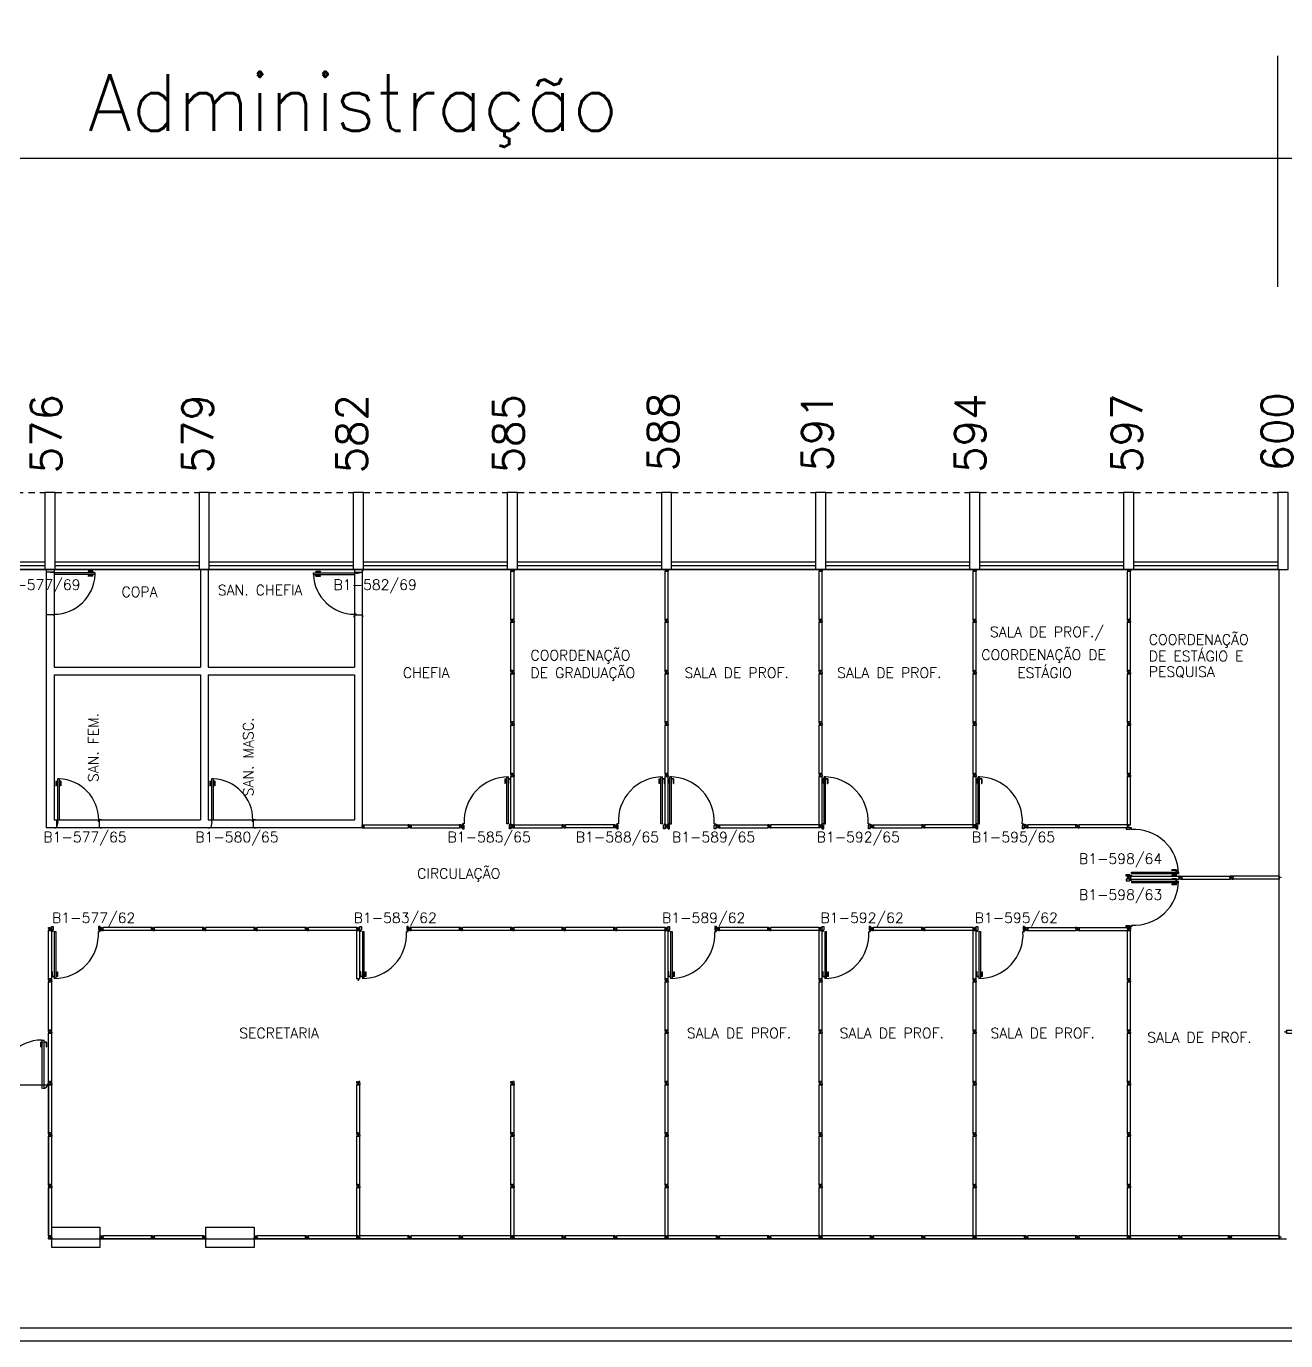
# Model space of a CAD drawing. Header units: millimetres. Extents: x 2308 to 2568, y 1142 to 1238.
# Drawn here: x 2432.07 to 2456.58, y 1211.99 to 1237.58 of the extents above; entities that cross this region are included whole.
import ezdxf

# ---------------------------------------------------------------- set-up
doc = ezdxf.new("R2010")
doc.units = ezdxf.units.MM
doc.linetypes.add('HIDDEN2', pattern=[0.1875, 0.125, -0.0625])
for name, color, linetype in [('ALV', 2, 'Continuous'), ('CENTRO_DE_CUSTO', 1, 'Continuous'), ('DIV', 2, 'Continuous'), ('ESQ', 1, 'Continuous'), ('ESTR', 3, 'Continuous'), ('MACANETA', 2, 'Continuous'), ('MARCO', 2, 'Continuous'), ('NOPILAR1', 2, 'Continuous'), ('PORTA', 2, 'Continuous'), ('PROJ', 1, 'HIDDEN2'), ('SOLEIRA', 1, 'Continuous'), ('TEXTO', 2, 'Continuous'), ('TEXTO-ENDEREÇO', 2, 'Continuous'), ('USO1', 2, 'Continuous')]:
    doc.layers.add(name, color=color, linetype=linetype)
doc.styles.add('1', font='romans.shx')
doc.styles.add('NOPILAR', font='simplex.shx', dxfattribs={"height": 0.6})
doc.styles.add('UNB-100', font='simplex.shx', dxfattribs={"height": 0.2})
doc.styles.add('UNB-100-1', font='simplex.shx', dxfattribs={"height": 0.2})
doc.dimstyles.new('1-600', dxfattribs={"dimtxt": 1.1, "dimasz": 2.5, "dimexe": 2, "dimexo": 4, "dimgap": 0.2, "dimtad": 1, "dimdec": 0, "dimzin": 4, "dimdsep": 46, "dimlunit": 6, "dimtxsty": '1', "dimblk1": 'NONE', "dimblk2": 'NONE', "dimsah": 1, "dimcen": 0, "dimclrd": 2, "dimclre": 2, "dimclrt": 2, "dimadec": 0, "dimazin": 0, "dimtfac": 1, "dimtdec": 0, "dimtmove": 2, "dimatfit": 3, "dimldrblk": 'NONE', "dimfxl": 1, "dimtolj": 1, "dimtzin": 0, "dimarcsym": 0})

# ---------------------------------------------------------------- blocks, each defined once
blk = doc.blocks.new('DOOR-80-SLN')
at = {"layer": 'MACANETA'}
for p, q in [((-0.08, -0.755), (-0.08, -0.665)), ((-0.08, -0.665), (-0.075, -0.665)), ((-0.08, -0.755), (-0.053, -0.755)), ((-0.075, -0.755), (-0.075, -0.665)), ((-0.075, -0.735), (-0.053, -0.735)), ((-0.053, -0.728), (-0.05, -0.728)), ((-0.053, -0.763), (-0.053, -0.728)), ((-0.053, -0.763), (-0.05, -0.763)), ((-0.012, -0.728), (-0.015, -0.728)), ((-0.012, -0.763), (-0.015, -0.763)), ((-0.012, -0.763), (-0.012, -0.728)), ((0.01, -0.735), (-0.012, -0.735)), ((0.015, -0.755), (-0.012, -0.755)), ((0.01, -0.755), (0.01, -0.665)), ((0.015, -0.665), (0.01, -0.665)), ((0.015, -0.755), (0.015, -0.665))]:
    blk.add_line(p, q, dxfattribs=at)
at = {"layer": 'PORTA'}
for p, q in [((-0.05, -0.8), (-0.05, 0)), ((-0.015, 0), (-0.05, 0)), ((-0.015, -0.8), (-0.015, 0)), ((-0.05, -0.8), (-0.015, -0.8))]:
    blk.add_line(p, q, dxfattribs=at)
at = {"layer": 'PORTA', "color": 1}
blk.add_arc((-0.02, 0), 0.8, 180, 267.8509, dxfattribs=at)
blk = doc.blocks.new('DIVMT-SLN')
for p, q in [((-0.03, 0.03), (-0.03, 0.006)), ((-0.008, 0.03), (-0.03, 0.03)), ((-0.0185, 0.006), (-0.03, 0.006)), ((-0.0185, -0.006), (-0.0185, 0.006)), ((-0.008, 0.03), (-0.008, 0.02)), ((-0.008, 0.02), (0.008, 0.02)), ((-0.0051, 0), (0.0051, 0)), ((0.0051, 0), (-0.0051, 0)), ((-0.0051, 0), (0.0051, 0)), ((0, -0.0051), (0, 0.0051)), ((0, 0.0051), (0, -0.0051)), ((0.008, 0.03), (0.008, 0.02)), ((0.008, 0.03), (0.03, 0.03)), ((0.0205, 0.006), (0.03, 0.006)), ((0.0205, -0.006), (0.0205, 0.006)), ((0.0205, 0.006), (0.0205, -0.006)), ((0.0205, 0.006), (0.03, 0.006)), ((0.97, 0.03), (0.03, 0.03)), ((0.03, 0.006), (0.03, 0.03)), ((0.03, -0.03), (0.03, 0.03)), ((0.03, -0.005), (0.03, 0.005)), ((0.97, -0.03), (0.97, 0.03)), ((0.97, 0.03), (0.97, 0.009)), ((0.97, 0.009), (0.97, 0.027)), ((0.9795, 0.006), (0.97, 0.006)), ((0.97, -0.005), (0.97, 0.005)), ((0.9795, 0.006), (0.9795, -0.006)), ((1.0051, 0), (0.9949, 0)), ((1, 0.0051), (1, -0.0051)), ((-0.0185, -0.006), (-0.03, -0.006)), ((-0.03, -0.03), (-0.03, -0.006)), ((-0.008, -0.03), (-0.03, -0.03)), ((-0.008, -0.03), (-0.008, -0.02)), ((-0.008, -0.02), (0.008, -0.02)), ((0.008, -0.03), (0.008, -0.02)), ((0.008, -0.03), (0.03, -0.03)), ((0.0205, -0.006), (0.03, -0.006)), ((0.0205, -0.006), (0.03, -0.006)), ((0.03, -0.006), (0.03, -0.03)), ((0.97, -0.03), (0.03, -0.03)), ((0.9795, -0.006), (0.97, -0.006)), ((0.97, -0.009), (0.97, -0.027))]:
    blk.add_line(p, q)
blk = doc.blocks.new('MTT-SLN')
for p, q in [((-0.008, 0.03), (-0.03, 0.03)), ((-0.03, 0.03), (-0.03, 0.006)), ((-0.0185, 0.006), (-0.03, 0.006)), ((-0.0185, -0.006), (-0.0185, 0.006)), ((-0.008, 0.03), (-0.008, 0.02)), ((-0.008, 0.02), (0.008, 0.02)), ((-0.0051, 0), (0.0051, 0)), ((0, -0.0051), (0, 0.0051)), ((0.008, 0.03), (0.03, 0.03)), ((0.008, 0.03), (0.008, 0.02)), ((0.0205, -0.006), (0.0205, 0.006)), ((0.0205, 0.006), (0.03, 0.006)), ((0.03, 0.006), (0.03, 0.03)), ((-0.03, -0.03), (-0.03, -0.006)), ((-0.0185, -0.006), (-0.03, -0.006)), ((-0.008, -0.03), (-0.03, -0.03)), ((-0.008, -0.02), (0.008, -0.02)), ((-0.008, -0.03), (-0.008, -0.02)), ((0.008, -0.03), (0.008, -0.02)), ((0.008, -0.03), (0.03, -0.03)), ((0.0205, -0.006), (0.03, -0.006)), ((0.03, -0.006), (0.03, -0.03))]:
    blk.add_line(p, q)
blk = doc.blocks.new('PDVDP-SLN')
for p, q in [((0.112, 0.84), (0.112, -0.1)), ((0.147, 0.84), (0.112, 0.84)), ((0.147, 0.84), (0.147, -0.1)), ((1.853, 0.84), (1.888, 0.84)), ((1.853, 0.84), (1.853, -0.1)), ((1.888, 0.84), (1.888, -0.1)), ((0.009, 0), (-0.009, 0)), ((0, -0.012), (0, 0.01)), ((0.147, -0.1), (0.112, -0.1))]:
    blk.add_line(p, q)
for centre, radius, start, end in [((0.148, -0.002), 0.843, 0, 90), ((1.853, -0.002), 0.843, 90, 180), ((0.131, 0), 0.101, 180, 270), ((1.87, 0), 0.101, 270, 0)]:
    blk.add_arc(centre, radius, start, end)
blk = doc.blocks.new('PDV2E-SLN')
at = {"layer": 'DIV', "color": 1}
for p, q in [((0.023, 0.925), (0.063, 0.925)), ((0.023, 0.925), (0.023, 0.835)), ((0.033, 0.835), (0.023, 0.835)), ((0.033, 0.915), (0.063, 0.915)), ((0.033, 0.915), (0.033, 0.835)), ((0.138, 0.925), (0.097, 0.925)), ((0.128, 0.915), (0.097, 0.915)), ((0.128, 0.915), (0.128, 0.835)), ((0.128, 0.835), (0.137, 0.835)), ((0.138, 0.925), (0.138, 0.835))]:
    blk.add_line(p, q, dxfattribs=at)
at = {"layer": 'DIV'}
for p, q in [((0.065, 0.05), (0.065, 0.965)), ((0.095, 0.965), (0.065, 0.965)), ((0.095, 0.05), (0.095, 0.965)), ((0.049, 0.05), (0.029, 0.05)), ((0.029, 0.05), (0.029, 0.035)), ((0.029, 0.035), (0.029, -0.035)), ((0.049, 0.02), (0.049, 0.05)), ((0.049, 0.02), (0.059, 0.02)), ((0.059, -0.05), (0.059, 0.02)), ((0.065, 0.05), (0.095, 0.05)), ((0.928, -0.05), (0.928, 0.02)), ((0.938, 0.02), (0.928, 0.02)), ((0.938, 0.05), (0.958, 0.05)), ((0.938, 0.02), (0.938, 0.05)), ((0.958, 0.05), (0.958, 0.035)), ((0.958, 0.035), (0.958, -0.035)), ((0.029, -0.035), (0.029, -0.05)), ((0.029, -0.05), (0.059, -0.05)), ((0.958, -0.05), (0.928, -0.05)), ((0.958, -0.035), (0.958, -0.05))]:
    blk.add_line(p, q, dxfattribs=at)
at = {"layer": 'DIV', "color": 1}
blk.add_arc((0.063, 0.1), 0.864, 356.655, 89.8436, dxfattribs=at)
blk = doc.blocks.new('PDV2D-SLN')
at = {"layer": 'DIV'}
for p, q in [((0.03, 0.05), (0.06, 0.05)), ((0.03, 0.035), (0.03, 0.05)), ((0.03, -0.035), (0.03, 0.035)), ((0.06, 0.05), (0.06, -0.02)), ((0.941, 0.05), (0.941, -0.02)), ((0.971, 0.05), (0.941, 0.05)), ((0.971, 0.035), (0.971, 0.05)), ((0.971, -0.035), (0.971, 0.035)), ((0.03, -0.05), (0.03, -0.035)), ((0.05, -0.05), (0.03, -0.05)), ((0.05, -0.02), (0.06, -0.02)), ((0.05, -0.02), (0.05, -0.05)), ((0.079, -0.05), (0.109, -0.05)), ((0.079, -0.05), (0.079, -0.965)), ((0.109, -0.05), (0.109, -0.965)), ((0.951, -0.02), (0.941, -0.02)), ((0.951, -0.02), (0.951, -0.05)), ((0.951, -0.05), (0.971, -0.05)), ((0.971, -0.05), (0.971, -0.035)), ((0.109, -0.965), (0.079, -0.965))]:
    blk.add_line(p, q, dxfattribs=at)
at = {"layer": 'DIV', "color": 1}
for p, q in [((0.036, -0.925), (0.036, -0.835)), ((0.046, -0.835), (0.036, -0.835)), ((0.036, -0.925), (0.076, -0.925)), ((0.046, -0.915), (0.046, -0.835)), ((0.046, -0.915), (0.076, -0.915)), ((0.141, -0.915), (0.111, -0.915)), ((0.151, -0.925), (0.111, -0.925)), ((0.141, -0.915), (0.141, -0.835)), ((0.141, -0.835), (0.151, -0.835)), ((0.151, -0.925), (0.151, -0.835))]:
    blk.add_line(p, q, dxfattribs=at)
blk.add_arc((0.076, -0.1), 0.864, 270.1564, 3.345, dxfattribs=at)
blk = doc.blocks.new('DOOR80-SLN')
at = {"layer": 'MACANETA'}
for p, q in [((-0.015, -0.665), (-0.01, -0.665)), ((-0.015, -0.755), (-0.015, -0.665)), ((-0.015, -0.755), (0.012, -0.755)), ((-0.01, -0.755), (-0.01, -0.665)), ((-0.01, -0.735), (0.012, -0.735)), ((0.012, -0.763), (0.012, -0.728)), ((0.012, -0.728), (0.015, -0.728)), ((0.012, -0.763), (0.015, -0.763)), ((0.053, -0.728), (0.05, -0.728)), ((0.053, -0.763), (0.05, -0.763)), ((0.053, -0.763), (0.053, -0.728)), ((0.075, -0.735), (0.053, -0.735)), ((0.08, -0.755), (0.053, -0.755)), ((0.08, -0.665), (0.075, -0.665)), ((0.075, -0.755), (0.075, -0.665)), ((0.08, -0.755), (0.08, -0.665))]:
    blk.add_line(p, q, dxfattribs=at)
at = {"layer": 'PORTA'}
for p, q in [((0.015, -0.8), (0.015, 0)), ((0.015, 0), (0.05, 0)), ((0.05, -0.8), (0.05, 0)), ((0.05, -0.8), (0.015, -0.8))]:
    blk.add_line(p, q, dxfattribs=at)
at = {"layer": 'PORTA', "color": 1}
blk.add_arc((0.02, 0), 0.8, 272.1491, 0, dxfattribs=at)
blk = doc.blocks.new('DIV-SLN')
for p, q in [((-0.0051, 0), (0.0051, 0)), ((0, -0.0051), (0, 0.0051)), ((0.0205, 0.006), (0.03, 0.006)), ((0.0205, -0.006), (0.0205, 0.006)), ((0.03, 0.03), (0.97, 0.03)), ((0.03, 0.03), (0.03, -0.03)), ((0.03, 0.009), (0.03, 0.027)), ((0.03, 0.005), (0.03, -0.005)), ((0.97, 0.03), (0.97, -0.03)), ((0.9795, 0.006), (0.97, 0.006)), ((0.97, 0.005), (0.97, -0.005)), ((0.9795, -0.006), (0.9795, 0.006)), ((1.0051, 0), (0.9949, 0)), ((0.9949, 0), (1.0051, 0)), ((1, -0.0051), (1, 0.0051)), ((0.0205, -0.006), (0.03, -0.006)), ((0.03, -0.03), (0.03, -0.009)), ((0.03, -0.009), (0.03, -0.027)), ((0.03, -0.03), (0.97, -0.03)), ((0.9795, -0.006), (0.97, -0.006))]:
    blk.add_line(p, q)
blk = doc.blocks.new('MTINI-SLN')
for p, q in [((-0.03, 0.008), (-0.03, 0.03)), ((0.03, 0.03), (-0.03, 0.03)), ((-0.03, 0.008), (-0.02, 0.008)), ((-0.009, 0.03), (-0.027, 0.03)), ((-0.02, 0.008), (-0.02, 0)), ((-0.001, 0), (-0.02, 0)), ((-0.006, 0.02), (-0.006, 0.03)), ((-0.006, 0.023), (-0.006, 0.027)), ((-0.006, 0.02), (0.006, 0.02)), ((0.005, 0.03), (-0.005, 0.03)), ((0.005, 0), (-0.005, 0)), ((0.004, 0.02), (-0.004, 0.02)), ((0.02, 0), (-0.001, 0)), ((0, -0.005), (0, 0.005)), ((0.006, 0.02), (0.006, 0.03)), ((0.006, 0.023), (0.006, 0.027)), ((0.009, 0.03), (0.027, 0.03)), ((0.03, 0.008), (0.02, 0.008)), ((0.02, 0), (0.02, 0.008)), ((0.03, 0.008), (0.03, 0.03))]:
    blk.add_line(p, q)
blk = doc.blocks.new('DIVINI-SLN')
for p, q in [((-0.005, 0), (0.005, 0)), ((0.008, 0.02), (0, 0.02)), ((0, 0.001), (0, 0.02)), ((0, -0.005), (0, 0.005)), ((0, -0.02), (0, 0.001)), ((0.008, 0.03), (0.03, 0.03)), ((0.008, 0.03), (0.008, 0.02)), ((0.02, 0.006), (0.03, 0.006)), ((0.02, 0.006), (0.02, -0.006)), ((0.02, -0.004), (0.02, 0.004)), ((0.023, 0.006), (0.027, 0.006)), ((0.97, 0.03), (0.03, 0.03)), ((0.03, -0.03), (0.03, 0.03)), ((0.03, 0.009), (0.03, 0.027)), ((0.03, -0.005), (0.03, 0.005)), ((0.97, 0.03), (0.97, 0.009)), ((0.97, -0.03), (0.97, 0.03)), ((0.97, 0.009), (0.97, 0.027)), ((0.98, 0.006), (0.97, 0.006)), ((0.97, -0.005), (0.97, 0.005)), ((0.98, 0.006), (0.98, -0.006)), ((0.99, 0), (1.008, 0)), ((0.999, 0.006), (0.999, -0.006)), ((0, -0.02), (0.008, -0.02)), ((0.008, -0.03), (0.008, -0.02)), ((0.008, -0.03), (0.03, -0.03)), ((0.02, -0.006), (0.03, -0.006)), ((0.023, -0.006), (0.027, -0.006)), ((0.03, -0.009), (0.03, -0.027)), ((0.97, -0.03), (0.03, -0.03)), ((0.98, -0.006), (0.97, -0.006)), ((0.97, -0.009), (0.97, -0.027))]:
    blk.add_line(p, q)
blk = doc.blocks.new('*D78')
at = {"layer": 'USO1', "color": 2, "lineweight": -2, "transparency": 16777216}
for p, q in [((2420.429, 1232.506), (2420.429, 1237.006)), ((2456.429, 1232.506), (2456.429, 1237.006)), ((2456.429, 1235.006), (2420.429, 1235.006))]:
    blk.add_line(p, q, dxfattribs=at)
at = {"layer": 'USO1', "color": 2, "transparency": 16777216, "insert": (2438.429, 1235.94), "char_height": 1.1, "attachment_point": 5, "style": '1'}
blk.add_mtext('\\A1;Administração', dxfattribs=at)
blk = doc.blocks.new('_NONE')
at = {"color": 0, "linetype": 'ByBlock'}
blk.add_circle((0, 0), 0.25, dxfattribs=at)
blk = doc.blocks.new('*D79')
at = {"layer": 'USO1', "color": 2, "lineweight": -2, "transparency": 16777216}
for p, q in [((2456.429, 1232.506), (2456.429, 1237.006)), ((2477.526, 1232.506), (2477.526, 1237.006)), ((2477.526, 1235.006), (2456.429, 1235.006))]:
    blk.add_line(p, q, dxfattribs=at)
at = {"layer": 'USO1', "color": 2, "transparency": 16777216, "insert": (2466.977, 1235.94), "char_height": 1.1, "attachment_point": 5, "rotation": 0, "style": '1'}
blk.add_mtext('\\A1;IH Direção', dxfattribs=at)

msp = doc.modelspace()

# ---------------------------------------------------------------- linework, layer by layer
at = {"layer": 'ALV'}
for p, q in [((2432.606, 1226.956), (2432.456, 1226.956)), ((2432.606, 1227.006), (2432.606, 1226.956)), ((2435.456, 1227.006), (2435.456, 1225.106)), ((2435.606, 1227.006), (2435.606, 1225.106)), ((2438.456, 1227.006), (2438.456, 1226.956)), ((2438.456, 1226.956), (2438.606, 1226.956)), ((2456.458, 1213.978), (2456.458, 1227.006)), ((2432.456, 1226.126), (2432.456, 1221.982)), ((2432.606, 1226.126), (2432.456, 1226.126)), ((2432.606, 1226.126), (2432.606, 1225.106)), ((2438.456, 1226.126), (2438.456, 1225.106)), ((2438.456, 1226.126), (2438.606, 1226.126)), ((2438.606, 1226.126), (2438.606, 1221.982)), ((2432.606, 1225.106), (2435.456, 1225.106)), ((2435.606, 1225.106), (2438.456, 1225.106)), ((2432.606, 1224.956), (2435.456, 1224.956)), ((2432.606, 1224.956), (2432.606, 1222.132)), ((2435.456, 1224.956), (2435.456, 1222.132)), ((2435.606, 1224.956), (2438.456, 1224.956)), ((2435.606, 1224.956), (2435.606, 1222.132)), ((2438.456, 1224.956), (2438.456, 1222.132)), ((2432.456, 1221.982), (2432.656, 1221.982)), ((2432.606, 1222.132), (2432.656, 1222.132)), ((2432.656, 1222.132), (2432.656, 1221.982)), ((2433.486, 1222.132), (2435.456, 1222.132)), ((2433.486, 1222.132), (2433.486, 1221.982)), ((2433.486, 1221.982), (2435.656, 1221.982)), ((2435.606, 1222.132), (2435.656, 1222.132)), ((2436.486, 1222.132), (2438.456, 1222.132)), ((2436.486, 1222.132), (2436.486, 1221.982)), ((2436.486, 1221.982), (2438.606, 1221.982)), ((2456.458, 1213.978), (2456.6, 1213.978)), ((2324.472, 1212.245), (2546.431, 1212.245)), ((2324.472, 1211.995), (2546.481, 1211.995))]:
    msp.add_line(p, q, dxfattribs=at)
at = {"layer": 'CENTRO_DE_CUSTO'}
msp.add_lwpolyline([(2420.502, 1227.006), (2420.501, 1216.978), (2432.501, 1216.978), (2432.501, 1213.978), (2456.458, 1213.978), (2456.458, 1227.006), (2420.502, 1227.006)], dxfattribs=at)
at = {"layer": 'DIV'}
for p, q in [((2438.601, 1222.008), (2438.611, 1222.008)), ((2438.606, 1222.002), (2438.606, 1222.013)), ((2438.627, 1222.014), (2438.636, 1222.014)), ((2438.627, 1222.002), (2438.627, 1222.014)), ((2438.627, 1222.002), (2438.636, 1222.002)), ((2438.636, 1222.038), (2438.636, 1221.978)), ((2438.636, 1222.038), (2439.501, 1222.038)), ((2438.636, 1222.017), (2438.636, 1222.035)), ((2438.636, 1222.013), (2438.636, 1222.003)), ((2438.636, 1221.978), (2438.636, 1221.999)), ((2438.636, 1221.999), (2438.636, 1221.981)), ((2438.636, 1221.978), (2439.501, 1221.978)), ((2439.501, 1222.038), (2439.501, 1221.978)), ((2439.523, 1222.038), (2439.501, 1222.038)), ((2439.501, 1222.014), (2439.501, 1222.038)), ((2439.511, 1222.014), (2439.501, 1222.014)), ((2439.511, 1222.014), (2439.501, 1222.014)), ((2439.501, 1222.013), (2439.501, 1222.003)), ((2439.511, 1222.002), (2439.501, 1222.002)), ((2439.511, 1222.002), (2439.501, 1222.002)), ((2439.501, 1222.002), (2439.501, 1221.978)), ((2439.523, 1221.978), (2439.501, 1221.978)), ((2439.511, 1222.002), (2439.511, 1222.014)), ((2439.511, 1222.014), (2439.511, 1222.002)), ((2439.523, 1222.038), (2439.523, 1222.028)), ((2439.539, 1222.028), (2439.523, 1222.028)), ((2439.539, 1221.988), (2439.523, 1221.988)), ((2439.523, 1221.978), (2439.523, 1221.988)), ((2439.536, 1222.008), (2439.526, 1222.008)), ((2439.526, 1222.008), (2439.536, 1222.008)), ((2439.536, 1222.008), (2439.526, 1222.008)), ((2439.531, 1222.002), (2439.531, 1222.013)), ((2439.531, 1222.013), (2439.531, 1222.002)), ((2439.539, 1222.038), (2439.561, 1222.038)), ((2439.539, 1222.038), (2439.539, 1222.028)), ((2439.539, 1221.978), (2439.539, 1221.988)), ((2439.539, 1221.978), (2439.561, 1221.978)), ((2439.55, 1222.014), (2439.55, 1222.002)), ((2439.55, 1222.014), (2439.561, 1222.014)), ((2439.55, 1222.002), (2439.561, 1222.002)), ((2439.561, 1222.038), (2439.561, 1222.014)), ((2439.561, 1221.978), (2439.561, 1222.002)), ((2450.523, 1222.038), (2450.501, 1222.038)), ((2450.501, 1222.038), (2450.501, 1222.014)), ((2450.513, 1222.014), (2450.501, 1222.014)), ((2450.501, 1221.978), (2450.501, 1222.002)), ((2450.513, 1222.002), (2450.501, 1222.002)), ((2450.523, 1221.978), (2450.501, 1221.978)), ((2450.513, 1222.002), (2450.513, 1222.014)), ((2450.523, 1222.038), (2450.523, 1222.028)), ((2450.523, 1222.028), (2450.539, 1222.028)), ((2450.523, 1221.988), (2450.539, 1221.988)), ((2450.523, 1221.978), (2450.523, 1221.988)), ((2450.526, 1222.008), (2450.536, 1222.008)), ((2450.536, 1222.008), (2450.526, 1222.008)), ((2450.526, 1222.008), (2450.536, 1222.008)), ((2450.531, 1222.013), (2450.531, 1222.002)), ((2450.531, 1222.002), (2450.531, 1222.013)), ((2450.539, 1222.038), (2450.561, 1222.038)), ((2450.539, 1222.038), (2450.539, 1222.028)), ((2450.539, 1221.978), (2450.539, 1221.988)), ((2450.539, 1221.978), (2450.561, 1221.978)), ((2450.552, 1222.014), (2450.561, 1222.014)), ((2450.552, 1222.014), (2450.552, 1222.002)), ((2450.552, 1222.002), (2450.552, 1222.014)), ((2450.552, 1222.014), (2450.561, 1222.014)), ((2450.552, 1222.002), (2450.561, 1222.002)), ((2450.552, 1222.002), (2450.561, 1222.002)), ((2450.561, 1221.978), (2450.561, 1222.038)), ((2450.561, 1222.014), (2450.561, 1222.038)), ((2450.561, 1222.003), (2450.561, 1222.013)), ((2450.561, 1222.002), (2450.561, 1221.978)), ((2451.501, 1220.038), (2451.501, 1219.978)), ((2451.523, 1220.038), (2451.501, 1220.038)), ((2451.501, 1220.014), (2451.501, 1220.038)), ((2451.511, 1220.014), (2451.501, 1220.014)), ((2451.511, 1220.014), (2451.501, 1220.014)), ((2451.501, 1220.013), (2451.501, 1220.003)), ((2451.511, 1220.002), (2451.501, 1220.002)), ((2451.511, 1220.002), (2451.501, 1220.002)), ((2451.501, 1220.002), (2451.501, 1219.978)), ((2451.523, 1219.978), (2451.501, 1219.978)), ((2451.511, 1220.002), (2451.511, 1220.014)), ((2451.511, 1220.014), (2451.511, 1220.002)), ((2451.523, 1220.038), (2451.523, 1220.028)), ((2451.539, 1220.028), (2451.523, 1220.028)), ((2451.539, 1219.988), (2451.523, 1219.988)), ((2451.523, 1219.978), (2451.523, 1219.988)), ((2451.536, 1220.008), (2451.526, 1220.008)), ((2451.526, 1220.008), (2451.536, 1220.008)), ((2451.536, 1220.008), (2451.526, 1220.008)), ((2451.531, 1220.002), (2451.531, 1220.013)), ((2451.531, 1220.013), (2451.531, 1220.002)), ((2451.539, 1220.038), (2451.561, 1220.038)), ((2451.539, 1220.038), (2451.539, 1220.028)), ((2451.539, 1219.978), (2451.539, 1219.988)), ((2451.539, 1219.978), (2451.561, 1219.978)), ((2451.55, 1220.014), (2451.55, 1220.002)), ((2451.55, 1220.014), (2451.561, 1220.014)), ((2451.55, 1220.002), (2451.561, 1220.002)), ((2451.561, 1220.038), (2451.561, 1220.014)), ((2451.561, 1219.978), (2451.561, 1220.002)), ((2432.345, 1217.808), (2432.385, 1217.808)), ((2432.345, 1217.808), (2432.345, 1217.718)), ((2432.355, 1217.718), (2432.345, 1217.718)), ((2432.355, 1217.798), (2432.385, 1217.798)), ((2432.355, 1217.798), (2432.355, 1217.718)), ((2432.39, 1217.848), (2432.42, 1217.848)), ((2432.46, 1217.808), (2432.42, 1217.808)), ((2432.45, 1217.798), (2432.42, 1217.798)), ((2432.45, 1217.798), (2432.45, 1217.718)), ((2432.45, 1217.718), (2432.46, 1217.718)), ((2432.46, 1217.808), (2432.46, 1217.718))]:
    msp.add_line(p, q, dxfattribs=at)
for points in [[(2432.561, 1213.808), (2432.561, 1214.208), (2433.501, 1214.208), (2433.501, 1213.808), (2432.561, 1213.808)], [(2435.561, 1213.808), (2435.561, 1214.208), (2436.501, 1214.208), (2436.501, 1213.808), (2435.561, 1213.808)]]:
    msp.add_lwpolyline(points, close=True, dxfattribs=at)
at = {"layer": 'ESQ'}
for p, q in [((2429.631, 1227.156), (2432.433, 1227.156)), ((2429.631, 1227.081), (2432.433, 1227.081)), ((2432.631, 1227.156), (2435.433, 1227.156)), ((2432.631, 1227.081), (2435.433, 1227.081)), ((2435.631, 1227.156), (2438.433, 1227.156)), ((2435.631, 1227.081), (2438.433, 1227.081)), ((2438.631, 1227.156), (2441.433, 1227.156)), ((2438.631, 1227.081), (2441.433, 1227.081)), ((2441.631, 1227.156), (2444.433, 1227.156)), ((2441.631, 1227.081), (2444.433, 1227.081)), ((2444.631, 1227.156), (2447.433, 1227.156)), ((2444.631, 1227.081), (2447.433, 1227.081)), ((2447.631, 1227.156), (2450.433, 1227.156)), ((2447.631, 1227.081), (2450.433, 1227.081)), ((2450.631, 1227.156), (2453.433, 1227.156)), ((2450.631, 1227.081), (2453.433, 1227.081)), ((2453.631, 1227.156), (2456.433, 1227.156)), ((2453.631, 1227.081), (2456.433, 1227.081)), ((2429.631, 1227.006), (2432.433, 1227.006)), ((2432.631, 1227.006), (2435.433, 1227.006)), ((2435.631, 1227.006), (2438.433, 1227.006)), ((2438.631, 1227.006), (2441.433, 1227.006)), ((2441.631, 1227.006), (2444.433, 1227.006)), ((2444.631, 1227.006), (2447.433, 1227.006)), ((2447.631, 1227.006), (2450.433, 1227.006)), ((2450.631, 1227.006), (2453.433, 1227.006)), ((2453.631, 1227.006), (2456.433, 1227.006))]:
    msp.add_line(p, q, dxfattribs=at)
at = {"layer": 'ESTR'}
for points in [[(2432.629, 1227.006), (2432.629, 1228.506), (2432.429, 1228.506), (2432.429, 1227.006)], [(2435.629, 1227.006), (2435.629, 1228.506), (2435.429, 1228.506), (2435.429, 1227.006)], [(2438.629, 1227.006), (2438.629, 1228.506), (2438.429, 1228.506), (2438.429, 1227.006)], [(2441.629, 1227.006), (2441.629, 1228.506), (2441.429, 1228.506), (2441.429, 1227.006)], [(2444.629, 1227.006), (2444.629, 1228.506), (2444.429, 1228.506), (2444.429, 1227.006)], [(2447.629, 1227.006), (2447.629, 1228.506), (2447.429, 1228.506), (2447.429, 1227.006)], [(2450.629, 1227.006), (2450.629, 1228.506), (2450.429, 1228.506), (2450.429, 1227.006)], [(2453.629, 1227.006), (2453.629, 1228.506), (2453.429, 1228.506), (2453.429, 1227.006)], [(2456.629, 1227.006), (2456.629, 1228.506), (2456.429, 1228.506), (2456.429, 1227.006)]]:
    msp.add_lwpolyline(points, close=True, dxfattribs=at)
at = {"layer": 'MARCO'}
for p, q in [((2432.456, 1227.006), (2432.456, 1226.956)), ((2432.456, 1226.956), (2432.456, 1226.956)), ((2432.456, 1226.956), (2432.456, 1226.956)), ((2432.456, 1226.956), (2432.456, 1226.956)), ((2432.456, 1226.956), (2432.456, 1226.956)), ((2432.456, 1226.956), (2432.456, 1226.956)), ((2432.606, 1226.941), (2432.456, 1226.956)), ((2432.606, 1227.006), (2432.606, 1226.956)), ((2432.606, 1227.006), (2432.606, 1227.006)), ((2432.606, 1226.956), (2432.606, 1226.956)), ((2432.606, 1226.956), (2432.606, 1226.941)), ((2432.606, 1226.956), (2432.606, 1226.956)), ((2432.606, 1226.941), (2432.606, 1226.941)), ((2432.606, 1226.941), (2432.606, 1226.941)), ((2438.456, 1227.006), (2438.456, 1226.956)), ((2438.456, 1227.006), (2438.456, 1227.006)), ((2438.456, 1226.956), (2438.456, 1226.956)), ((2438.456, 1226.956), (2438.456, 1226.941)), ((2438.456, 1226.956), (2438.456, 1226.956)), ((2438.456, 1226.941), (2438.491, 1226.941)), ((2438.491, 1226.931), (2438.606, 1226.956)), ((2438.491, 1226.941), (2438.491, 1226.931)), ((2438.616, 1226.991), (2438.606, 1226.956)), ((2438.606, 1226.956), (2438.616, 1226.991)), ((2438.606, 1226.956), (2438.606, 1226.956)), ((2438.606, 1226.956), (2438.606, 1226.956)), ((2438.606, 1226.956), (2438.606, 1226.956)), ((2432.456, 1226.126), (2432.456, 1226.126)), ((2432.456, 1226.126), (2432.456, 1226.126)), ((2432.456, 1226.126), (2432.456, 1226.126)), ((2432.456, 1226.126), (2432.456, 1226.126)), ((2432.456, 1226.126), (2432.456, 1226.126)), ((2432.606, 1226.126), (2432.456, 1226.126)), ((2432.616, 1226.081), (2432.606, 1226.126)), ((2432.606, 1226.126), (2432.606, 1226.126)), ((2432.606, 1226.126), (2432.606, 1226.126)), ((2432.606, 1226.126), (2432.606, 1226.126)), ((2432.606, 1226.126), (2432.606, 1226.126)), ((2432.606, 1226.126), (2432.606, 1226.126)), ((2432.606, 1226.081), (2432.616, 1226.081)), ((2438.446, 1226.081), (2438.456, 1226.126)), ((2438.456, 1226.081), (2438.446, 1226.081)), ((2438.491, 1226.141), (2438.456, 1226.126)), ((2438.456, 1226.126), (2438.491, 1226.141)), ((2438.456, 1226.126), (2438.456, 1226.126)), ((2438.456, 1226.126), (2438.606, 1226.126)), ((2438.456, 1226.126), (2438.456, 1226.126)), ((2438.456, 1226.126), (2438.456, 1226.126)), ((2438.606, 1226.126), (2438.606, 1226.126)), ((2438.616, 1226.091), (2438.606, 1226.126)), ((2438.606, 1226.126), (2438.616, 1226.091)), ((2438.606, 1226.126), (2438.606, 1226.126)), ((2438.606, 1226.126), (2438.606, 1226.126)), ((2432.606, 1222.132), (2432.656, 1222.132)), ((2432.606, 1222.132), (2432.606, 1222.132)), ((2432.621, 1221.972), (2432.656, 1221.982)), ((2432.656, 1221.982), (2432.621, 1221.972)), ((2432.656, 1222.132), (2432.656, 1222.132)), ((2432.656, 1222.132), (2432.671, 1222.132)), ((2432.656, 1222.132), (2432.656, 1222.132)), ((2432.681, 1222.097), (2432.656, 1221.982)), ((2432.656, 1221.982), (2432.656, 1221.982)), ((2432.656, 1221.982), (2432.656, 1221.982)), ((2432.656, 1221.982), (2432.656, 1221.982)), ((2432.671, 1222.132), (2432.671, 1222.097)), ((2432.671, 1222.097), (2432.681, 1222.097)), ((2433.471, 1222.097), (2433.486, 1222.132)), ((2433.486, 1222.132), (2433.471, 1222.097)), ((2433.531, 1222.142), (2433.486, 1222.132)), ((2433.486, 1222.132), (2433.486, 1222.132)), ((2433.486, 1222.132), (2433.486, 1221.982)), ((2433.486, 1222.132), (2433.486, 1222.132)), ((2433.486, 1222.132), (2433.486, 1222.132)), ((2433.486, 1221.982), (2433.486, 1221.982)), ((2433.521, 1221.972), (2433.486, 1221.982)), ((2433.486, 1221.982), (2433.521, 1221.972)), ((2433.486, 1221.982), (2433.486, 1221.982)), ((2433.486, 1221.982), (2433.486, 1221.982)), ((2433.531, 1222.132), (2433.531, 1222.142)), ((2435.606, 1222.132), (2435.606, 1222.132)), ((2435.606, 1222.132), (2435.656, 1222.132)), ((2435.656, 1221.982), (2435.621, 1221.972)), ((2435.621, 1221.972), (2435.656, 1221.982)), ((2435.656, 1222.132), (2435.656, 1222.132)), ((2435.656, 1222.132), (2435.671, 1222.132)), ((2435.656, 1222.132), (2435.656, 1222.132)), ((2435.681, 1222.097), (2435.656, 1221.982)), ((2435.656, 1221.982), (2435.656, 1221.982)), ((2435.656, 1221.982), (2435.656, 1221.982)), ((2435.656, 1221.982), (2435.656, 1221.982)), ((2435.671, 1222.132), (2435.671, 1222.097)), ((2435.671, 1222.097), (2435.681, 1222.097)), ((2436.486, 1222.132), (2436.471, 1222.097)), ((2436.471, 1222.097), (2436.486, 1222.132)), ((2436.531, 1222.142), (2436.486, 1222.132)), ((2436.486, 1222.132), (2436.486, 1222.132)), ((2436.486, 1222.132), (2436.486, 1222.132)), ((2436.486, 1222.132), (2436.486, 1221.982)), ((2436.486, 1222.132), (2436.486, 1222.132)), ((2436.486, 1221.982), (2436.486, 1221.982)), ((2436.486, 1221.982), (2436.486, 1221.982)), ((2436.486, 1221.982), (2436.521, 1221.972)), ((2436.521, 1221.972), (2436.486, 1221.982)), ((2436.486, 1221.982), (2436.486, 1221.982)), ((2436.531, 1222.132), (2436.531, 1222.142))]:
    msp.add_line(p, q, dxfattribs=at)
at = {"layer": 'PROJ'}
for p, q in [((2429.631, 1228.506), (2432.431, 1228.506)), ((2432.631, 1228.506), (2435.431, 1228.506)), ((2435.631, 1228.506), (2438.431, 1228.506)), ((2438.631, 1228.506), (2441.431, 1228.506)), ((2441.631, 1228.506), (2444.431, 1228.506)), ((2444.631, 1228.506), (2447.431, 1228.506)), ((2447.631, 1228.506), (2450.431, 1228.506)), ((2450.631, 1228.506), (2453.431, 1228.506)), ((2453.631, 1228.506), (2456.431, 1228.506))]:
    msp.add_line(p, q, dxfattribs=at)
at = {"layer": 'SOLEIRA'}
for p, q in [((2432.456, 1226.956), (2432.456, 1226.126)), ((2432.606, 1226.906), (2432.606, 1226.126)), ((2438.456, 1226.906), (2438.456, 1226.126)), ((2438.606, 1226.956), (2438.606, 1226.126)), ((2432.656, 1221.982), (2433.486, 1221.982)), ((2432.706, 1222.132), (2433.486, 1222.132)), ((2435.656, 1221.982), (2436.486, 1221.982)), ((2435.706, 1222.132), (2436.486, 1222.132))]:
    msp.add_line(p, q, dxfattribs=at)

# ---------------------------------------------------------------- block references
at = {"layer": 'DIV'}
for name, p, rotation in [('DIVINI-SLN', (2441.531, 1227.006), 270), ('DIVINI-SLN', (2444.531, 1227.006), 270), ('DIVINI-SLN', (2447.531, 1227.006), 270), ('DIVINI-SLN', (2450.531, 1227.006), 270), ('DIVINI-SLN', (2453.531, 1227.006), 270), ('DIVMT-SLN', (2441.531, 1226.008), 270), ('DIVMT-SLN', (2444.531, 1226.008), 270), ('DIVMT-SLN', (2447.531, 1226.008), 270), ('DIVMT-SLN', (2450.531, 1226.008), 270), ('DIVMT-SLN', (2453.531, 1226.008), 270), ('DIVMT-SLN', (2441.531, 1225.008), 270), ('DIVMT-SLN', (2444.531, 1225.008), 270), ('DIVMT-SLN', (2447.531, 1225.008), 270), ('DIVMT-SLN', (2450.531, 1225.008), 270), ('DIVMT-SLN', (2453.531, 1225.008), 270), ('DIVMT-SLN', (2441.531, 1224.008), 270), ('DIVMT-SLN', (2444.531, 1224.008), 270), ('DIVMT-SLN', (2447.531, 1224.008), 270), ('DIVMT-SLN', (2450.531, 1224.008), 270), ('DIVMT-SLN', (2453.531, 1224.008), 270), ('PDV2D-SLN', (2441.531, 1222.008), 180), ('DIVMT-SLN', (2441.531, 1223.008), 270), ('PDV2D-SLN', (2444.531, 1222.008), 180), ('DIVMT-SLN', (2444.531, 1223.008), 270), ('DIVMT-SLN', (2447.531, 1223.008), 270), ('DIVMT-SLN', (2450.531, 1223.008), 270), ('DIVMT-SLN', (2453.531, 1223.008), 270), ('MTINI-SLN', (2438.606, 1222.008), 270), ('DIVMT-SLN', (2440.531, 1222.008), 180), ('DIVMT-SLN', (2446.531, 1222.008), 180), ('DIV-SLN', (2447.531, 1222.008), 180), ('DIVMT-SLN', (2449.531, 1222.008), 180), ('DIV-SLN', (2450.531, 1222.008), 180), ('PDV2D-SLN', (2453.531, 1221.008), 90), ('PDV2E-SLN', (2453.531, 1221.008), 270), ('DIVMT-SLN', (2454.531, 1221.008), 180), ('DIVMT-SLN', (2455.531, 1221.008), 180), ('DIV-SLN', (2456.488, 1221.008), 180), ('DIVMT-SLN', (2432.531, 1220.008), 270), ('DIVMT-SLN', (2438.531, 1220.008), 270), ('DIVMT-SLN', (2444.531, 1220.008), 270), ('DIVMT-SLN', (2447.531, 1220.008), 270), ('DIVMT-SLN', (2450.531, 1220.008), 270), ('DIVMT-SLN', (2452.531, 1220.008), 180), ('DIVMT-SLN', (2453.531, 1220.008), 180), ('DIVMT-SLN', (2453.531, 1220.008), 270), ('DIVMT-SLN', (2432.531, 1219.008), 270), ('DIVMT-SLN', (2444.531, 1219.008), 270), ('DIVMT-SLN', (2447.531, 1219.008), 270), ('DIVMT-SLN', (2450.531, 1219.008), 270), ('DIVMT-SLN', (2453.531, 1219.008), 270), ('DIVMT-SLN', (2432.531, 1218.008), 270), ('DIVMT-SLN', (2444.531, 1218.008), 270), ('DIVMT-SLN', (2447.531, 1218.008), 270), ('DIVMT-SLN', (2450.531, 1218.008), 270), ('DIVMT-SLN', (2453.531, 1218.008), 270), ('DIVMT-SLN', (2432.531, 1217.008), 270), ('DIVMT-SLN', (2438.531, 1217.008), 270), ('DIVMT-SLN', (2441.531, 1217.008), 270), ('DIVMT-SLN', (2444.531, 1217.008), 270), ('DIVMT-SLN', (2447.531, 1217.008), 270), ('DIVMT-SLN', (2450.531, 1217.008), 270), ('DIVMT-SLN', (2453.531, 1217.008), 270), ('DIVMT-SLN', (2432.531, 1216.008), 270), ('DIVMT-SLN', (2438.531, 1216.008), 270), ('DIVMT-SLN', (2441.531, 1216.008), 270), ('DIVMT-SLN', (2444.531, 1216.008), 270), ('DIVMT-SLN', (2447.531, 1216.008), 270), ('DIVMT-SLN', (2450.531, 1216.008), 270), ('DIVMT-SLN', (2453.531, 1216.008), 270), ('DIVMT-SLN', (2432.531, 1215.008), 270), ('DIVMT-SLN', (2438.531, 1215.008), 270), ('DIVMT-SLN', (2441.531, 1215.008), 270), ('DIVMT-SLN', (2444.531, 1215.008), 270), ('DIVMT-SLN', (2447.531, 1215.008), 270), ('DIVMT-SLN', (2450.531, 1215.008), 270), ('DIVMT-SLN', (2453.531, 1215.008), 270)]:
    msp.add_blockref(name, p, dxfattribs=dict(at, rotation=rotation))
for name, p in [('PDV2E-SLN', (2444.531, 1222.008)), ('PDV2E-SLN', (2447.531, 1222.008)), ('PDV2E-SLN', (2450.531, 1222.008)), ('MTT-SLN', (2441.531, 1222.008)), ('DIV-SLN', (2441.531, 1222.008)), ('DIVMT-SLN', (2442.531, 1222.008)), ('MTT-SLN', (2443.531, 1222.008)), ('MTT-SLN', (2444.531, 1222.008)), ('MTT-SLN', (2445.531, 1222.008)), ('MTT-SLN', (2447.531, 1222.008)), ('MTT-SLN', (2447.531, 1222.008)), ('MTT-SLN', (2448.531, 1222.008)), ('DIVMT-SLN', (2451.531, 1222.008)), ('DIVMT-SLN', (2452.531, 1222.008)), ('MTT-SLN', (2453.531, 1221.008)), ('PDV2D-SLN', (2432.531, 1220.008)), ('DIVMT-SLN', (2433.531, 1220.008)), ('DIVMT-SLN', (2434.531, 1220.008)), ('DIVMT-SLN', (2435.531, 1220.008)), ('DIVMT-SLN', (2436.531, 1220.008)), ('DIVMT-SLN', (2437.531, 1220.008)), ('PDV2D-SLN', (2438.531, 1220.008)), ('DIVMT-SLN', (2439.531, 1220.008)), ('DIVMT-SLN', (2440.531, 1220.008)), ('DIVMT-SLN', (2441.531, 1220.008)), ('DIVMT-SLN', (2442.531, 1220.008)), ('DIVMT-SLN', (2443.531, 1220.008)), ('PDV2D-SLN', (2444.531, 1220.008)), ('DIVMT-SLN', (2445.531, 1220.008)), ('DIVMT-SLN', (2446.531, 1220.008)), ('PDV2D-SLN', (2447.531, 1220.008)), ('DIVMT-SLN', (2448.531, 1220.008)), ('DIVMT-SLN', (2449.531, 1220.008)), ('PDV2D-SLN', (2450.531, 1220.008)), ('DIV-SLN', (2456.569, 1218.008)), ('PDVDP-SLN', (2430.518, 1217.005)), ('MTT-SLN', (2432.531, 1214.008)), ('DIVMT-SLN', (2433.531, 1214.008)), ('DIVMT-SLN', (2434.531, 1214.008)), ('MTT-SLN', (2435.531, 1214.008)), ('DIVMT-SLN', (2436.531, 1214.008)), ('DIVMT-SLN', (2437.531, 1214.008)), ('DIVMT-SLN', (2438.531, 1214.008)), ('DIVMT-SLN', (2439.531, 1214.008)), ('DIVMT-SLN', (2440.531, 1214.008)), ('DIVMT-SLN', (2441.531, 1214.008)), ('DIVMT-SLN', (2442.531, 1214.008)), ('DIVMT-SLN', (2443.531, 1214.008)), ('DIVMT-SLN', (2444.531, 1214.008)), ('DIVMT-SLN', (2445.531, 1214.008)), ('DIVMT-SLN', (2446.531, 1214.008)), ('DIVMT-SLN', (2447.531, 1214.008)), ('DIVMT-SLN', (2448.531, 1214.008)), ('DIVMT-SLN', (2449.531, 1214.008)), ('DIVMT-SLN', (2450.531, 1214.008)), ('DIVMT-SLN', (2451.531, 1214.008)), ('DIVMT-SLN', (2452.531, 1214.008)), ('DIVMT-SLN', (2453.531, 1214.008)), ('DIVMT-SLN', (2454.531, 1214.008)), ('DIVMT-SLN', (2455.493, 1214.008))]:
    msp.add_blockref(name, p, dxfattribs=at)
at = {"layer": 'PORTA'}
for name, p, rotation in [('DOOR-80-SLN', (2432.606, 1226.956), 90.00000000771648), ('DOOR80-SLN', (2438.456, 1226.956), 270.0000000077177), ('DOOR-80-SLN', (2432.656, 1222.132), 180.0000000102883), ('DOOR-80-SLN', (2435.656, 1222.132), 180.0000000102883)]:
    msp.add_blockref(name, p, dxfattribs=dict(at, rotation=rotation))

# ---------------------------------------------------------------- texts
at = {"layer": 'NOPILAR1', "style": 'NOPILAR'}
for s, p in [('576', (2432.753, 1228.876)), ('576', (2432.753, 1228.876)), ('579', (2435.703, 1228.876)), ('579', (2435.703, 1228.876)), ('582', (2438.703, 1228.876)), ('582', (2438.703, 1228.876)), ('585', (2441.753, 1228.876)), ('585', (2441.753, 1228.876)), ('588', (2444.766, 1228.914)), ('588', (2444.766, 1228.914)), ('591', (2447.766, 1228.914)), ('591', (2447.766, 1228.914)), ('594', (2450.742, 1228.888)), ('594', (2450.742, 1228.888)), ('597', (2453.792, 1228.888)), ('597', (2453.792, 1228.888)), ('600', (2456.716, 1228.914)), ('600', (2456.716, 1228.914))]:
    msp.add_text(s, height=0.6, rotation=90, dxfattribs=at).set_placement(p)
at = {"layer": 'TEXTO', "linetype": 'Continuous', "style": 'UNB-100'}
for s, p in [('COPA', (2433.919, 1226.471)), ('SAN. CHEFIA', (2435.795, 1226.506)), ('SALA DE PROF./', (2450.826, 1225.691)), ('COORDENAÇÃO ', (2453.918, 1225.543)), ('COORDENAÇÃO ', (2441.881, 1225.236)), ('COORDENAÇÃO DE', (2450.658, 1225.246)), ('DE ESTÁGIO E', (2453.918, 1225.22)), ('CHEFIA', (2439.397, 1224.896)), ('DE GRADUAÇÃO', (2441.881, 1224.896)), ('SALA DE PROF.', (2444.88, 1224.896)), ('SALA DE PROF.', (2447.851, 1224.896)), ('ESTÁGIO', (2451.358, 1224.896)), ('PESQUISA', (2453.918, 1224.917)), ('CIRCULAÇÃO', (2439.675, 1220.989)), ('SECRETARIA', (2436.212, 1217.883)), ('SALA DE PROF.', (2444.925, 1217.883)), ('SALA DE PROF.', (2447.899, 1217.883)), ('SALA DE PROF.', (2450.837, 1217.883)), ('SALA DE PROF.', (2453.89, 1217.799))]:
    msp.add_text(s, height=0.2, dxfattribs=at).set_placement(p)
for s, p in [('SAN. FEM.', (2433.471, 1222.869)), ('SAN. MASC.', (2436.487, 1222.59))]:
    msp.add_text(s, height=0.2, rotation=90, dxfattribs=at).set_placement(p)
at = {"layer": 'TEXTO-ENDEREÇO', "style": 'UNB-100-1'}
for s, p in [('B1-577/69', (2431.501, 1226.61)), ('B1-582/69', (2438.048, 1226.61)), ('B1-577/65', (2432.399, 1221.699)), ('B1-580/65', (2435.356, 1221.699)), ('B1-585/65', (2440.267, 1221.699)), ('B1-588/65', (2442.764, 1221.699)), ('B1-589/65', (2444.635, 1221.699)), ('B1-592/65', (2447.452, 1221.699)), ('B1-595/65', (2450.474, 1221.699)), ('B1-598/64', (2452.559, 1221.277)), ('B1-598/63', (2452.559, 1220.576)), ('B1-577/62', (2432.568, 1220.126)), ('B1-583/62', (2438.438, 1220.126)), ('B1-589/62', (2444.443, 1220.126)), ('B1-592/62', (2447.528, 1220.126)), ('B1-595/62', (2450.528, 1220.126))]:
    msp.add_text(s, height=0.2, dxfattribs=at).set_placement(p)

# ---------------------------------------------------------------- dimensions: what is measured, and where the dimension line sits
at = {"layer": 'USO1'}
for p1, p2, text, picture, middle in [((2477.526, 1228.506), (2456.429, 1228.506), 'IH Direção', '*D79', (2466.977, 1235.94)), ((2456.429, 1228.506), (2420.429, 1228.506), 'Administração', '*D78', (2438.429, 1235.94))]:
    dim = msp.add_aligned_dim(p1=p1, p2=p2, distance=-6.5, text=text, dimstyle='1-600', dxfattribs=at)
    dim.commit()
    dim.dimension.update_dxf_attribs({"geometry": picture, "text_midpoint": middle})

doc.saveas('drawing.dxf')
